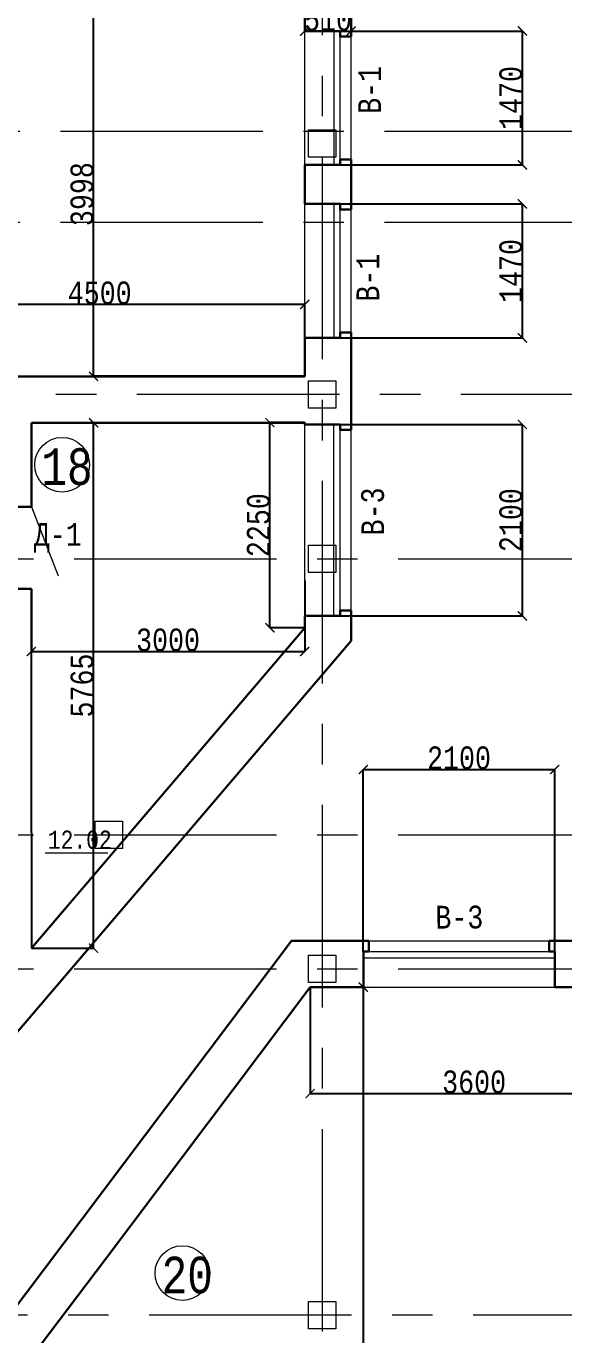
# Model space of a CAD drawing. Header units: millimetres. Extents: x -689206 to 4969298, y -1019800 to 703299.
# Drawn here: x 83536 to 89436, y -347960 to -333601 of the extents above; entities that cross this region are included whole.
import ezdxf

# ---------------------------------------------------------------- set-up
doc = ezdxf.new("R2010")
doc.units = ezdxf.units.MM
doc.linetypes.add('осеваяX2', pattern=[101.6, 63.5, -12.7, 12.7, -12.7])
for name, color, linetype, lineweight in [('несущие', 7, 'Continuous', 30), ('ОКНА', 250, 'Continuous', 20), ('РАЗМЕРЫ', 7, 'Continuous', 9), ('Слой1', 7, 'Continuous', 30), ('стены', 7, 'Continuous', 20)]:
    doc.layers.add(name, color=color, linetype=linetype, lineweight=lineweight)
doc.layers.add('четотам', color=7, linetype='Continuous')
doc.styles.add('Аннотативный', font='isocteur.ttf', dxfattribs={"width": 0.7, "height": 250})
doc.dimstyles.new('Аннотативный', dxfattribs={"dimscale": 0, "dimtxt": 250, "dimasz": 100, "dimexe": 1.25, "dimexo": 0.625, "dimtad": 1, "dimdec": 0, "dimtxsty": 'Аннотативный', "dimblk": 'ARCHTICK', "dimcen": 2.5, "dimadec": 0, "dimazin": 0, "dimtfac": 1, "dimtdec": 0, "dimtmove": 0, "dimatfit": 3, "dimfxl": 1, "dimarcsym": 0})

# ---------------------------------------------------------------- blocks, each defined once
blk = doc.blocks.new('_ArchTick')
at = {"color": 0, "linetype": 'ByBlock', "const_width": 0.15}
blk.add_lwpolyline([(-0.5, -0.5), (0.5, 0.5)], dxfattribs=at)
blk = doc.blocks.new('*D1725')
at = {"layer": 'Defpoints', "color": 0, "lineweight": 0, "transparency": 16777216}
for p in [(86593, -335552), (88982, -335552), (86593, -337022)]:
    blk.add_point(p, dxfattribs=at)
at = {"layer": 'РАЗМЕРЫ', "color": 0, "lineweight": -2, "transparency": 16777216}
for p, q in [((86593, -335552), (88983, -335552)), ((88982, -337022), (88982, -335552)), ((86593, -337022), (88983, -337022))]:
    blk.add_line(p, q, dxfattribs=at)
at = {"layer": 'РАЗМЕРЫ', "color": 0, "lineweight": -2, "transparency": 16777216, "xscale": 100, "yscale": 100, "zscale": 100}
for p, rotation in [((88982, -335552), 90), ((88982, -337022), 270)]:
    blk.add_blockref('_ArchTick', p, dxfattribs=dict(at, rotation=rotation))
at = {"layer": 'РАЗМЕРЫ', "color": 0, "lineweight": 5, "transparency": 16777216, "insert": (88856, -336287), "char_height": 250, "attachment_point": 5, "rotation": 90, "style": 'Аннотативный'}
blk.add_mtext('1470', dxfattribs=at)
blk = doc.blocks.new('*D1726')
at = {"layer": 'Defpoints', "color": 0, "lineweight": 0, "transparency": 16777216}
for p in [(86593, -333654), (88982, -333654), (86593, -335124)]:
    blk.add_point(p, dxfattribs=at)
at = {"layer": 'РАЗМЕРЫ', "color": 0, "lineweight": -2, "transparency": 16777216}
for p, q in [((86593, -333654), (88983, -333654)), ((88982, -335124), (88982, -333654)), ((86593, -335124), (88983, -335124))]:
    blk.add_line(p, q, dxfattribs=at)
at = {"layer": 'РАЗМЕРЫ', "color": 0, "lineweight": -2, "transparency": 16777216, "xscale": 100, "yscale": 100, "zscale": 100}
for p, rotation in [((88982, -333654), 90), ((88982, -335124), 270)]:
    blk.add_blockref('_ArchTick', p, dxfattribs=dict(at, rotation=rotation))
at = {"layer": 'РАЗМЕРЫ', "color": 0, "lineweight": 5, "transparency": 16777216, "insert": (88856, -334389), "char_height": 250, "attachment_point": 5, "rotation": 90, "style": 'Аннотативный'}
blk.add_mtext('1470', dxfattribs=at)
blk = doc.blocks.new('*D1736')
at = {"layer": 'Defpoints', "color": 0, "lineweight": 20, "transparency": 16777216}
for p in [(83593, -337953), (84275, -337953), (83593, -343718)]:
    blk.add_point(p, dxfattribs=at)
at = {"layer": 'РАЗМЕРЫ', "color": 0, "lineweight": -2, "transparency": 16777216}
for p, q in [((83593, -337953), (84277, -337953)), ((84275, -343718), (84275, -337953)), ((83593, -343718), (84277, -343718))]:
    blk.add_line(p, q, dxfattribs=at)
at = {"layer": 'РАЗМЕРЫ', "color": 0, "lineweight": -2, "transparency": 16777216, "xscale": 100, "yscale": 100, "zscale": 100}
for p, rotation in [((84275, -337953), 90), ((84275, -343718), 270)]:
    blk.add_blockref('_ArchTick', p, dxfattribs=dict(at, rotation=rotation))
at = {"layer": 'РАЗМЕРЫ', "color": 0, "lineweight": 5, "transparency": 16777216, "insert": (84150, -340836), "char_height": 250, "attachment_point": 5, "rotation": 90, "style": 'Аннотативный'}
blk.add_mtext('5765', dxfattribs=at)
blk = doc.blocks.new('*D1737')
at = {"layer": 'Defpoints', "color": 0, "lineweight": 20, "transparency": 16777216}
for p in [(86211, -337951), (86593, -337951), (86593, -340201)]:
    blk.add_point(p, dxfattribs=at)
at = {"layer": 'РАЗМЕРЫ', "color": 0, "lineweight": -2, "transparency": 16777216}
for p, q in [((86592, -337951), (86210, -337951)), ((86211, -340201), (86211, -337951)), ((86592, -340201), (86210, -340201))]:
    blk.add_line(p, q, dxfattribs=at)
at = {"layer": 'РАЗМЕРЫ', "color": 0, "lineweight": -2, "transparency": 16777216, "xscale": 100, "yscale": 100, "zscale": 100}
for p, rotation in [((86211, -337951), 90), ((86211, -340201), 270)]:
    blk.add_blockref('_ArchTick', p, dxfattribs=dict(at, rotation=rotation))
at = {"layer": 'РАЗМЕРЫ', "color": 0, "lineweight": 5, "transparency": 16777216, "insert": (86086, -339076), "char_height": 250, "attachment_point": 5, "rotation": 90, "style": 'Аннотативный'}
blk.add_mtext('2250', dxfattribs=at)
blk = doc.blocks.new('*D1798')
at = {"layer": 'Defpoints', "color": 0, "linetype": 'ByBlock', "lineweight": 20, "transparency": 16777216}
for p in [(87236, -344145), (87236, -358901), (87236, -358901)]:
    blk.add_point(p, dxfattribs=at)
at = {"layer": 'РАЗМЕРЫ', "color": 0, "linetype": 'ByBlock', "lineweight": -2, "transparency": 16777216}
for p, q in [((87236, -344145), (87236, -358901)), ((87237, -344145), (87237, -344145)), ((87237, -358901), (87237, -358901))]:
    blk.add_line(p, q, dxfattribs=at)
at = {"layer": 'РАЗМЕРЫ', "color": 0, "linetype": 'ByBlock', "lineweight": -2, "transparency": 16777216, "xscale": 100, "yscale": 100, "zscale": 100}
for p, rotation in [((87236, -344145), 90), ((87236, -358901), 270)]:
    blk.add_blockref('_ArchTick', p, dxfattribs=dict(at, rotation=rotation))
at = {"layer": 'РАЗМЕРЫ', "color": 0, "linetype": 'ByBlock', "lineweight": 5, "transparency": 16777216, "insert": (87111, -351523), "char_height": 250, "attachment_point": 5, "rotation": 90, "style": 'Аннотативный'}
blk.add_mtext('14760', dxfattribs=at)
blk = doc.blocks.new('*D1743')
at = {"layer": 'Defpoints', "color": 0, "linetype": 'ByBlock', "lineweight": 20, "transparency": 16777216}
for p in [(86593, -333654), (87103, -333654), (87103, -333654)]:
    blk.add_point(p, dxfattribs=at)
at = {"layer": 'РАЗМЕРЫ', "color": 0, "linetype": 'ByBlock', "lineweight": -2, "transparency": 16777216}
for p, q in [((86593, -333653), (86593, -333653)), ((86593, -333654), (87103, -333654)), ((87103, -333653), (87103, -333653))]:
    blk.add_line(p, q, dxfattribs=at)
at = {"layer": 'РАЗМЕРЫ', "color": 0, "linetype": 'ByBlock', "lineweight": -2, "transparency": 16777216, "xscale": 100, "yscale": 100, "zscale": 100, "rotation": 180}
blk.add_blockref('_ArchTick', (86593, -333654), dxfattribs=at)
at = {"layer": 'РАЗМЕРЫ', "color": 0, "linetype": 'ByBlock', "lineweight": -2, "transparency": 16777216, "xscale": 100, "yscale": 100, "zscale": 100}
blk.add_blockref('_ArchTick', (87103, -333654), dxfattribs=at)
at = {"layer": 'РАЗМЕРЫ', "color": 0, "linetype": 'ByBlock', "lineweight": 20, "transparency": 16777216, "insert": (86848, -333528), "char_height": 250, "attachment_point": 5, "style": 'Аннотативный'}
blk.add_mtext('510', dxfattribs=at)
blk = doc.blocks.new('*D1744')
at = {"layer": 'Defpoints', "color": 0, "linetype": 'ByBlock', "lineweight": 20, "transparency": 16777216}
for p in [(84275, -333445), (86160, -333445), (86593, -337443)]:
    blk.add_point(p, dxfattribs=at)
at = {"layer": 'РАЗМЕРЫ', "color": 0, "linetype": 'ByBlock', "lineweight": -2, "transparency": 16777216}
for p, q in [((86159, -333445), (84274, -333445)), ((84275, -337443), (84275, -333445)), ((86592, -337443), (84274, -337443))]:
    blk.add_line(p, q, dxfattribs=at)
at = {"layer": 'РАЗМЕРЫ', "color": 0, "linetype": 'ByBlock', "lineweight": -2, "transparency": 16777216, "xscale": 100, "yscale": 100, "zscale": 100}
for p, rotation in [((84275, -333445), 90), ((84275, -337443), 270)]:
    blk.add_blockref('_ArchTick', p, dxfattribs=dict(at, rotation=rotation))
at = {"layer": 'РАЗМЕРЫ', "color": 0, "linetype": 'ByBlock', "lineweight": 5, "transparency": 16777216, "insert": (84150, -335444), "char_height": 250, "attachment_point": 5, "rotation": 90, "style": 'Аннотативный'}
blk.add_mtext('3998', dxfattribs=at)
blk = doc.blocks.new('*D1745')
at = {"layer": 'Defpoints', "color": 0, "linetype": 'ByBlock', "lineweight": 20, "transparency": 16777216}
for p in [(82093, -336655), (82093, -337443), (86593, -337443)]:
    blk.add_point(p, dxfattribs=at)
at = {"layer": 'РАЗМЕРЫ', "color": 0, "linetype": 'ByBlock', "lineweight": -2, "transparency": 16777216}
for p, q in [((82093, -337443), (82093, -336654)), ((86593, -336655), (82093, -336655)), ((86593, -337443), (86593, -336654))]:
    blk.add_line(p, q, dxfattribs=at)
at = {"layer": 'РАЗМЕРЫ', "color": 0, "linetype": 'ByBlock', "lineweight": -2, "transparency": 16777216, "xscale": 100, "yscale": 100, "zscale": 100, "rotation": 180}
blk.add_blockref('_ArchTick', (82093, -336655), dxfattribs=at)
at = {"layer": 'РАЗМЕРЫ', "color": 0, "linetype": 'ByBlock', "lineweight": -2, "transparency": 16777216, "xscale": 100, "yscale": 100, "zscale": 100}
blk.add_blockref('_ArchTick', (86593, -336655), dxfattribs=at)
at = {"layer": 'РАЗМЕРЫ', "color": 0, "linetype": 'ByBlock', "lineweight": 5, "transparency": 16777216, "insert": (84343, -336530), "char_height": 250, "attachment_point": 5, "style": 'Аннотативный'}
blk.add_mtext('4500', dxfattribs=at)
blk = doc.blocks.new('*D1865')
at = {"layer": 'Defpoints', "color": 0, "lineweight": 20, "ltscale": 150, "transparency": 16777216}
for p in [(86593, -339683), (83593, -339776), (86593, -340463)]:
    blk.add_point(p, dxfattribs=at)
at = {"layer": 'РАЗМЕРЫ', "color": 0, "lineweight": -2, "ltscale": 150, "transparency": 16777216}
for p, q in [((86593, -339684), (86593, -340464)), ((83593, -339777), (83593, -340464)), ((83593, -340463), (86593, -340463))]:
    blk.add_line(p, q, dxfattribs=at)
at = {"layer": 'РАЗМЕРЫ', "color": 0, "lineweight": -2, "ltscale": 150, "transparency": 16777216, "xscale": 100, "yscale": 100, "zscale": 100, "rotation": 180}
blk.add_blockref('_ArchTick', (83593, -340463), dxfattribs=at)
at = {"layer": 'РАЗМЕРЫ', "color": 0, "lineweight": -2, "ltscale": 150, "transparency": 16777216, "xscale": 100, "yscale": 100, "zscale": 100}
blk.add_blockref('_ArchTick', (86593, -340463), dxfattribs=at)
at = {"layer": 'РАЗМЕРЫ', "color": 0, "lineweight": 5, "ltscale": 150, "transparency": 16777216, "insert": (85093, -340337), "char_height": 250, "attachment_point": 5, "style": 'Аннотативный'}
blk.add_mtext('3000', dxfattribs=at)
blk = doc.blocks.new('*D1866')
at = {"layer": 'Defpoints', "color": 0, "lineweight": 20, "ltscale": 150, "transparency": 16777216}
for p in [(86652, -344145), (90252, -344145), (90252, -345313)]:
    blk.add_point(p, dxfattribs=at)
at = {"layer": 'РАЗМЕРЫ', "color": 0, "lineweight": -2, "ltscale": 150, "transparency": 16777216}
for p, q in [((86652, -344146), (86652, -345314)), ((90252, -344146), (90252, -345314)), ((86652, -345313), (90252, -345313))]:
    blk.add_line(p, q, dxfattribs=at)
at = {"layer": 'РАЗМЕРЫ', "color": 0, "lineweight": -2, "ltscale": 150, "transparency": 16777216, "xscale": 100, "yscale": 100, "zscale": 100, "rotation": 180}
blk.add_blockref('_ArchTick', (86652, -345313), dxfattribs=at)
at = {"layer": 'РАЗМЕРЫ', "color": 0, "lineweight": -2, "ltscale": 150, "transparency": 16777216, "xscale": 100, "yscale": 100, "zscale": 100}
blk.add_blockref('_ArchTick', (90252, -345313), dxfattribs=at)
at = {"layer": 'РАЗМЕРЫ', "color": 0, "lineweight": 5, "ltscale": 150, "transparency": 16777216, "insert": (88452, -345187), "char_height": 250, "attachment_point": 5, "style": 'Аннотативный'}
blk.add_mtext('3600', dxfattribs=at)
blk = doc.blocks.new('*D3577')
at = {"layer": 'Defpoints', "color": 0, "lineweight": 0, "ltscale": 35, "transparency": 16777216}
for p in [(89336, -341757), (87236, -343755), (89336, -343755)]:
    blk.add_point(p, dxfattribs=at)
at = {"layer": 'РАЗМЕРЫ', "color": 0, "lineweight": -2, "ltscale": 35, "transparency": 16777216}
for p, q in [((87236, -343755), (87236, -341756)), ((87236, -341757), (89336, -341757)), ((89336, -343755), (89336, -341756))]:
    blk.add_line(p, q, dxfattribs=at)
at = {"layer": 'РАЗМЕРЫ', "color": 0, "lineweight": -2, "ltscale": 35, "transparency": 16777216, "xscale": 100, "yscale": 100, "zscale": 100, "rotation": 180}
blk.add_blockref('_ArchTick', (87236, -341757), dxfattribs=at)
at = {"layer": 'РАЗМЕРЫ', "color": 0, "lineweight": -2, "ltscale": 35, "transparency": 16777216, "xscale": 100, "yscale": 100, "zscale": 100}
blk.add_blockref('_ArchTick', (89336, -341757), dxfattribs=at)
at = {"layer": 'РАЗМЕРЫ', "color": 0, "lineweight": 0, "ltscale": 35, "transparency": 16777216, "insert": (88286, -341631), "char_height": 250, "attachment_point": 5, "style": 'Аннотативный'}
blk.add_mtext('2100', dxfattribs=at)
blk = doc.blocks.new('*D3578')
at = {"layer": 'Defpoints', "color": 0, "lineweight": 0, "ltscale": 35, "transparency": 16777216}
for p in [(86983, -337971), (88982, -337971), (86983, -340071)]:
    blk.add_point(p, dxfattribs=at)
at = {"layer": 'РАЗМЕРЫ', "color": 0, "lineweight": -2, "ltscale": 35, "transparency": 16777216}
for p, q in [((86983, -337971), (88983, -337971)), ((88982, -340071), (88982, -337971)), ((86983, -340071), (88983, -340071))]:
    blk.add_line(p, q, dxfattribs=at)
at = {"layer": 'РАЗМЕРЫ', "color": 0, "lineweight": -2, "ltscale": 35, "transparency": 16777216, "xscale": 100, "yscale": 100, "zscale": 100}
for p, rotation in [((88982, -337971), 90), ((88982, -340071), 270)]:
    blk.add_blockref('_ArchTick', p, dxfattribs=dict(at, rotation=rotation))
at = {"layer": 'РАЗМЕРЫ', "color": 0, "lineweight": 0, "ltscale": 35, "transparency": 16777216, "insert": (88856, -339021), "char_height": 250, "attachment_point": 5, "rotation": 90, "style": 'Аннотативный'}
blk.add_mtext('2100', dxfattribs=at)

msp = doc.modelspace()

# ---------------------------------------------------------------- linework, layer by layer
at = {"layer": 'несущие', "color": 0}
for p, q in [((86448.1, -343635.4), (84149.7, -346686.6)), ((87296.1, -343635.4), (86448.1, -343635.4)), ((87296.1, -343635.4), (86448.1, -343635.4)), ((90122.1, -343635.4), (89276.1, -343635.4)), ((90122.1, -343635.4), (89276.1, -343635.4)), ((89336.1, -343755.4), (89336.1, -344145.4)), ((86651.6, -344145.4), (84404.7, -347128.3)), ((87236.1, -344145.4), (86651.6, -344145.4)), ((87236.1, -344145.4), (86651.6, -344145.4)), ((90122.1, -344145.4), (89336.1, -344145.4)), ((90252, -344145.4), (89336.1, -344145.4))]:
    msp.add_line(p, q, dxfattribs=at)
at = {"layer": 'ОКНА'}
for p, q in [((86982.8, -333654.1), (86912.8, -333654.1)), ((86982.8, -333714.1), (86982.8, -333654.1)), ((86982.8, -335552.1), (86912.8, -335552.1)), ((86982.8, -335612.1), (86982.8, -335552.1))]:
    msp.add_line(p, q, dxfattribs=at)
at = {"layer": 'ОКНА', "lineweight": 13}
for p, q in [((86912.8, -333654.1), (86912.8, -335124.1)), ((86982.8, -335064.1), (86982.8, -333714.1)), ((86912.8, -335552.1), (86912.8, -337022.1)), ((86982.8, -336962.1), (86982.8, -335612.1)), ((86912.8, -340071.5), (86912.8, -337971.5)), ((86982.8, -340011.5), (86982.8, -338031.5)), ((87296.1, -343755.4), (89276.1, -343755.4)), ((87236.1, -343825.4), (89336.1, -343825.4))]:
    msp.add_line(p, q, dxfattribs=at)
at = {"layer": 'ОКНА', "color": 0, "lineweight": 15}
for p, q in [((87296.1, -343635.4), (89276.1, -343635.4)), ((87236.1, -344145.4), (89336.1, -344145.4))]:
    msp.add_line(p, q, dxfattribs=at)
at = {"layer": 'РАЗМЕРЫ', "lineweight": 15}
for p, q in [((86592.8, -335124.1), (86592.8, -333654.1)), ((87102.8, -335064.1), (87102.8, -333714.1)), ((86592.8, -337022.1), (86592.8, -335552.1)), ((87102.8, -336962.1), (87102.8, -335612.1)), ((86592.8, -340071.5), (86592.8, -337971.5)), ((87102.8, -340011.5), (87102.8, -338031.5))]:
    msp.add_line(p, q, dxfattribs=at)
at = {"layer": 'РАЗМЕРЫ', "linetype": 'осеваяX2', "lineweight": 5, "ltscale": 35}
for p, q in [((108310, -337643.3), (41240, -337643.3)), ((108442.7, -347743.3), (41390, -347743.3))]:
    msp.add_line(p, q, dxfattribs=at)
at = {"layer": 'РАЗМЕРЫ', "lineweight": 30}
for p, q in [((86982.8, -337971.5), (86982.8, -338031.5)), ((86982.8, -338031.5), (87102.8, -338031.5)), ((87102.8, -338031.5), (86982.8, -338031.5)), ((86982.8, -340071.5), (86982.8, -340011.5)), ((86982.8, -340011.5), (87102.8, -340011.5)), ((87102.8, -340011.5), (86982.8, -340011.5)), ((87102.8, -340346.3), (87102.8, -340202.9)), ((86847.8, -340645), (87102.8, -340346.3)), ((87236.1, -343755.4), (87296.1, -343755.4)), ((87296.1, -343755.4), (87296.1, -343635.4)), ((87296.1, -343635.4), (87296.1, -343755.4)), ((89276.1, -343755.4), (89276.1, -343635.4)), ((89336.1, -343755.4), (89276.1, -343755.4)), ((83847.8, -344159.9), (83352.8, -344739.9))]:
    msp.add_line(p, q, dxfattribs=at)
at = {"layer": 'РАЗМЕРЫ'}
msp.add_line((83744.1, -342670.3), (84433.4, -342670.3), dxfattribs=at)
at = {"layer": 'РАЗМЕРЫ', "linetype": 'ByBlock', "lineweight": 30}
for p, q in [((84149.7, -346686.6), (83333.2, -347770.6)), ((84404.7, -347128.3), (83588.2, -348212.3))]:
    msp.add_line(p, q, dxfattribs=at)
at = {"layer": 'Слой1'}
for p, q in [((86592.8, -333654.1), (86982.8, -333654.1)), ((86982.8, -333654.1), (86982.8, -333714.1)), ((86982.8, -333714.1), (87102.8, -333714.1)), ((87102.8, -333714.1), (86982.8, -333714.1)), ((86982.8, -335124.1), (86592.8, -335124.1)), ((87102.8, -335064.1), (86982.8, -335064.1)), ((86982.8, -335064.1), (86982.8, -335124.1)), ((87102.8, -335124.1), (87102.8, -335064.1)), ((86592.8, -335552.1), (86982.8, -335552.1)), ((86982.8, -335552.1), (86982.8, -335612.1)), ((86982.8, -335612.1), (87102.8, -335612.1)), ((87102.8, -335612.1), (86982.8, -335612.1)), ((87102.8, -336962.1), (86982.8, -336962.1)), ((86982.8, -336962.1), (86982.8, -337022.1)), ((86982.8, -337022.1), (86592.8, -337022.1))]:
    msp.add_line(p, q, dxfattribs=at)
at = {"layer": 'стены', "linetype": 'осеваяX2', "lineweight": 5, "ltscale": 35}
for p, q in [((86782.8, -331477.9), (86782.8, -379917.7)), ((41240, -334753.3), (108442.7, -334753.3)), ((41240, -335753.3), (108442.7, -335753.3)), ((41390, -339445.4), (108442.7, -339445.4)), ((41390, -342472.8), (108442.7, -342472.8)), ((41390, -343945.4), (108442.7, -343945.4))]:
    msp.add_line(p, q, dxfattribs=at)
at = {"layer": 'стены', "lineweight": 30}
for p, q in [((87102.8, -333714.1), (87102.8, -332935.4)), ((86592.8, -333443.3), (86592.8, -333654.1)), ((87102.8, -333714.1), (87102.8, -333443.3)), ((86592.8, -335124.1), (86592.8, -335552.1)), ((87102.8, -335612.1), (87102.8, -335064.1)), ((87102.8, -335612.1), (87102.8, -335064.1)), ((87102.8, -337953.3), (87102.8, -336962.1)), ((87102.8, -338031.5), (87102.8, -336962.1)), ((86592.8, -337022.1), (86592.8, -337443.3)), ((83144.8, -337443.3), (86592.8, -337443.3)), ((86592.8, -337443.3), (83144.8, -337443.3)), ((86592.8, -337953.3), (83592.8, -337953.3)), ((83592.8, -338876.3), (83592.8, -337953.3)), ((86592.8, -337951.3), (86592.8, -337971.5)), ((86592.8, -337953.3), (86592.8, -337971.5)), ((86592.8, -337971.5), (86982.8, -337971.5)), ((87102.8, -337953.3), (87102.8, -338031.5)), ((83352.8, -338876.3), (83592.8, -338876.3)), ((83592.8, -339776.3), (83352.8, -339776.3)), ((87102.8, -340011.5), (87102.8, -340202.9)), ((87102.8, -340200.8), (87102.8, -340011.5)), ((86592.8, -340071.5), (86592.8, -340203.3)), ((86592.8, -340071.5), (86592.8, -340201.3)), ((86982.8, -340071.5), (86592.8, -340071.5)), ((86592.8, -340203.3), (83592.8, -343718.3)), ((86847.8, -340645), (83847.8, -344159.9)), ((87236.1, -343755.4), (87236.1, -344145.4))]:
    msp.add_line(p, q, dxfattribs=at)
at = {"layer": 'стены', "color": 152, "lineweight": 30, "true_color": 0x2776bb}
for p, q in [((86952.8, -333654.1), (86592.8, -333654.1)), ((86592.8, -335124.1), (86952.8, -335124.1)), ((86952.8, -335552.1), (86592.8, -335552.1)), ((86952.8, -335552.1), (86592.8, -335552.1)), ((86592.8, -337022.1), (86952.8, -337022.1)), ((86592.8, -337022.1), (86952.8, -337022.1))]:
    msp.add_line(p, q, dxfattribs=at)
at = {"layer": 'стены', "color": 152, "lineweight": 25, "true_color": 0x2776bb}
msp.add_line((87102.8, -335612.1), (87102.8, -335414), dxfattribs=at)
at = {"layer": 'стены'}
msp.add_line((83592.8, -337953.3), (83954.8, -337953.3), dxfattribs=at)
at = {"layer": 'стены', "lineweight": 9}
msp.add_line((83592.8, -338876.3), (83886.9, -339632.7), dxfattribs=at)
at = {"layer": 'стены', "lineweight": 25}
for q in [(83592.8, -339776.3), (83592.8, -343718.3)]:
    msp.add_line((83592.8, -342453.3), q, dxfattribs=at)
at = {"layer": 'стены', "lineweight": 20}
for points in [[(86632.8, -334739), (86932.8, -334739), (86932.8, -335039), (86632.8, -335039)], [(86632.8, -337493.3), (86932.8, -337493.3), (86932.8, -337793.3), (86632.8, -337793.3)], [(86632.8, -339297.4), (86932.8, -339297.4), (86932.8, -339597.4), (86632.8, -339597.4)], [(86632.8, -343795.4), (86932.8, -343795.4), (86932.8, -344095.4), (86632.8, -344095.4)], [(86632.8, -347593.3), (86932.8, -347593.3), (86932.8, -347893.3), (86632.8, -347893.3)]]:
    msp.add_lwpolyline(points, close=True, dxfattribs=at)
at = {"layer": 'стены'}
msp.add_lwpolyline([(84292.7, -342322.8), (84592.7, -342322.8), (84592.7, -342622.8), (84292.7, -342622.8)], close=True, dxfattribs=at)
at = {"layer": 'четотам', "lineweight": 13}
for centre in [(83930, -338413), (85250, -347283)]:
    msp.add_circle(centre, 300, dxfattribs=at)

# ---------------------------------------------------------------- texts
at = {"layer": 'РАЗМЕРЫ', "lineweight": 20, "ltscale": 150, "char_height": 250, "width": 922.913, "attachment_point": 1, "style": 'Аннотативный'}
for s, insert, rotation in [('В-1', (87180, -334563), 90), ('В-1', (87160, -336623), 90), ('В-3', (87214.4, -339189.6), 90.25592), ('В-3', (88026.1, -343253.2), 0.25592)]:
    msp.add_mtext(s, dxfattribs=dict(at, insert=insert, rotation=rotation))
at = {"layer": 'РАЗМЕРЫ', "lineweight": 13, "ltscale": 150, "char_height": 401.1, "width": 1460, "attachment_point": 1, "style": 'Аннотативный'}
for s, insert in [('18', (83702, -338233.1)), ('20', (85022, -347103.1))]:
    msp.add_mtext(s, dxfattribs=dict(at, insert=insert))
at = {"layer": 'РАЗМЕРЫ', "lineweight": 20, "ltscale": 150, "insert": (83620, -339052.5), "char_height": 250, "width": 922.913, "attachment_point": 1, "style": 'Аннотативный'}
msp.add_mtext('Д-1', dxfattribs=at)
at = {"layer": 'РАЗМЕРЫ', "insert": (83773.4, -342427.5), "char_height": 200, "width": 656.117, "attachment_point": 1, "style": 'Аннотативный'}
msp.add_mtext('12.02', dxfattribs=at)

# ---------------------------------------------------------------- dimensions: what is measured, and where the dimension line sits
at = {"layer": 'РАЗМЕРЫ', "linetype": 'ByBlock', "lineweight": 5}
dim = msp.add_linear_dim(base=(84275.5, -333445.4), p1=(86592.8, -337443.3), p2=(86160, -333445.4), angle=90, dimstyle='Аннотативный', dxfattribs=at)
dim.commit()
dim.dimension.update_dxf_attribs({"geometry": '*D1744', "text_midpoint": (84149.9, -335444.4)})
at = {"layer": 'РАЗМЕРЫ', "linetype": 'ByBlock', "lineweight": 20}
dim = msp.add_linear_dim(base=(87102.8, -333654.1), p1=(86592.8, -333654.1), p2=(87102.8, -333654.1), dimstyle='Аннотативный', dxfattribs=at)
dim.commit()
dim.dimension.update_dxf_attribs({"geometry": '*D1743', "text_midpoint": (86847.8, -333528.5)})
at = {"layer": 'РАЗМЕРЫ', "lineweight": 5}
for base, p1, p2, picture, middle in [((88982, -333654.1), (86592.8, -335124.1), (86592.8, -333654.1), '*D1726', (88856.4, -334389.1)), ((88982, -335552.1), (86592.8, -337022.1), (86592.8, -335552.1), '*D1725', (88856.4, -336287.1)), ((84275.5, -337953.3), (83592.8, -343718.3), (83592.8, -337953.3), '*D1736', (84149.9, -340835.8)), ((86211.2, -337951.3), (86592.8, -340201.3), (86592.8, -337951.3), '*D1737', (86085.6, -339076.3))]:
    dim = msp.add_linear_dim(base=base, p1=p1, p2=p2, angle=90, dimstyle='Аннотативный', dxfattribs=at)
    dim.commit()
    dim.dimension.update_dxf_attribs({"geometry": picture, "text_midpoint": middle})
at = {"layer": 'РАЗМЕРЫ', "linetype": 'ByBlock', "lineweight": 5}
dim = msp.add_linear_dim(base=(82092.8, -336655.3), p1=(86592.8, -337443.3), p2=(82092.8, -337443.3), dimstyle='Аннотативный', dxfattribs=at)
dim.commit()
dim.dimension.update_dxf_attribs({"geometry": '*D1745', "text_midpoint": (84342.8, -336529.7)})
at = {"layer": 'РАЗМЕРЫ', "lineweight": 0, "ltscale": 35}
dim = msp.add_linear_dim(base=(88982, -337971.5), p1=(86982.8, -340071.5), p2=(86982.8, -337971.5), angle=90, dimstyle='Аннотативный', dxfattribs=at)
dim.commit()
dim.dimension.update_dxf_attribs({"geometry": '*D3578', "text_midpoint": (88856.4, -339021.5)})
at = {"layer": 'РАЗМЕРЫ', "lineweight": 5, "ltscale": 150}
for base, p1, p2, picture, middle in [((86592.8, -340463), (83592.8, -339776.3), (86592.8, -339683), '*D1865', (85092.8, -340337.4)), ((90252, -345313), (86651.6, -344145.4), (90252, -344145.4), '*D1866', (88451.8, -345187.4))]:
    dim = msp.add_linear_dim(base=base, p1=p1, p2=p2, dimstyle='Аннотативный', dxfattribs=at)
    dim.commit()
    dim.dimension.update_dxf_attribs({"geometry": picture, "text_midpoint": middle})
at = {"layer": 'РАЗМЕРЫ', "lineweight": 0, "ltscale": 35}
dim = msp.add_linear_dim(base=(89336.1, -341756.9), p1=(87236.1, -343755.4), p2=(89336.1, -343755.4), dimstyle='Аннотативный', dxfattribs=at)
dim.commit()
dim.dimension.update_dxf_attribs({"geometry": '*D3577', "text_midpoint": (88286.1, -341631.2)})
at = {"layer": 'РАЗМЕРЫ', "color": 18, "linetype": 'ByBlock', "lineweight": 5, "true_color": 0x000000}
dim = msp.add_linear_dim(base=(87236.1, -358900.5), p1=(87236.1, -344145.4), p2=(87236.1, -358900.5), angle=90, text='14760', dimstyle='Аннотативный', dxfattribs=at)
dim.commit()
dim.dimension.update_dxf_attribs({"geometry": '*D1798', "text_midpoint": (87110.5, -351522.9)})

doc.saveas('drawing.dxf')
